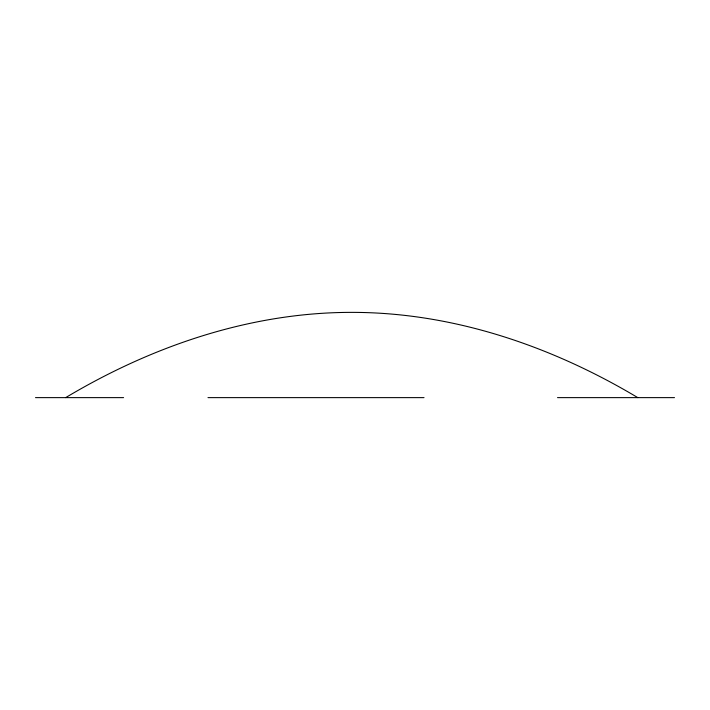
<?xml version="1.0" encoding="UTF-8"?>
<svg xmlns="http://www.w3.org/2000/svg" width="710" height="710" viewBox="0 0 710 710"><rect width="100%" height="100%" fill="white"/><g stroke="black" fill="none" stroke-linecap="round" stroke-linejoin="round"><path stroke-width="1.06" d="M65.675 397.627C151.904 346.089 250.55 312.311 351.725 312.373C452.909 312.311 551.555 346.089 637.784 397.627M35.5 397.627L123.584 397.627M207.986 397.627L424.039 397.627M557.519 397.627L674.5 397.627"/></g></svg>
